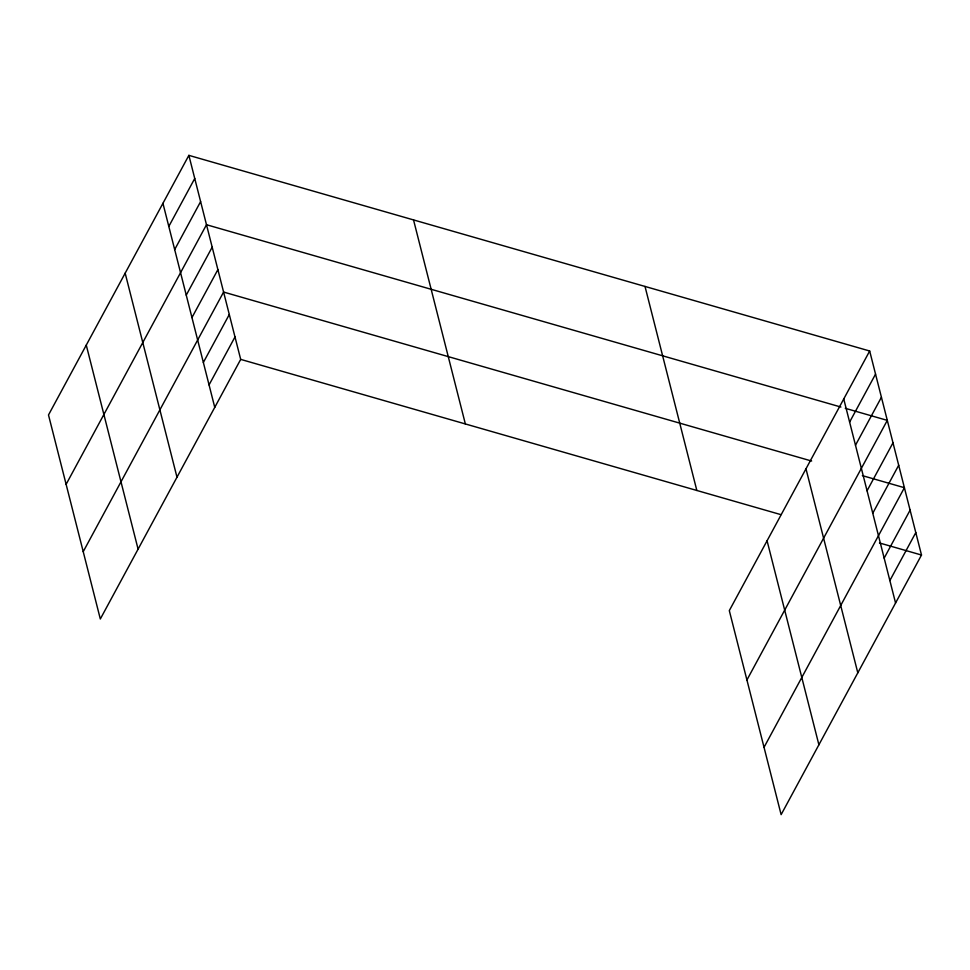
<?xml version="1.0" encoding="UTF-8"?>
<svg xmlns="http://www.w3.org/2000/svg" width="970" height="970" viewBox="0 0 970 970"><rect width="100%" height="100%" fill="white"/><g stroke="black" fill="none" stroke-linecap="round" stroke-linejoin="round"><path stroke-width="1.45" d="M188.871 155.358L48.5 414.966L100.322 618.993L240.693 359.385L188.871 155.358L869.678 351.007L921.5 555.034L781.129 814.642L729.307 610.615L869.678 351.007M168.804 226.446L194.74 178.48M174.685 249.569L200.62 201.602M66.118 484.333L206.489 224.725L840.917 407.048M186.252 295.135L212.187 247.168M191.951 317.578L217.886 269.611M83.226 551.663L223.585 292.055L811.635 461.041M203.36 362.465L229.296 314.498M209.059 384.908L234.995 336.942M849.611 422.095L875.546 374.129M855.491 445.218L881.427 397.251M746.924 679.982L887.295 420.374L845.258 408.297M867.059 490.784L892.994 442.817M872.77 513.227L898.693 465.26M764.033 747.312L904.404 487.704L862.366 475.627M884.167 558.114L910.102 510.147M889.866 580.557L915.801 532.591M240.693 359.385L780.898 514.633M879.463 542.957L921.5 555.034M843.742 398.973L895.565 603M805.985 468.813L857.807 672.84M767.076 540.775L818.898 744.802M645.014 286.441L696.836 490.468M413.535 219.923L465.357 423.951M162.936 203.324L214.758 407.351M125.166 273.164L176.989 477.191M86.269 345.126L138.092 549.153"/></g></svg>
